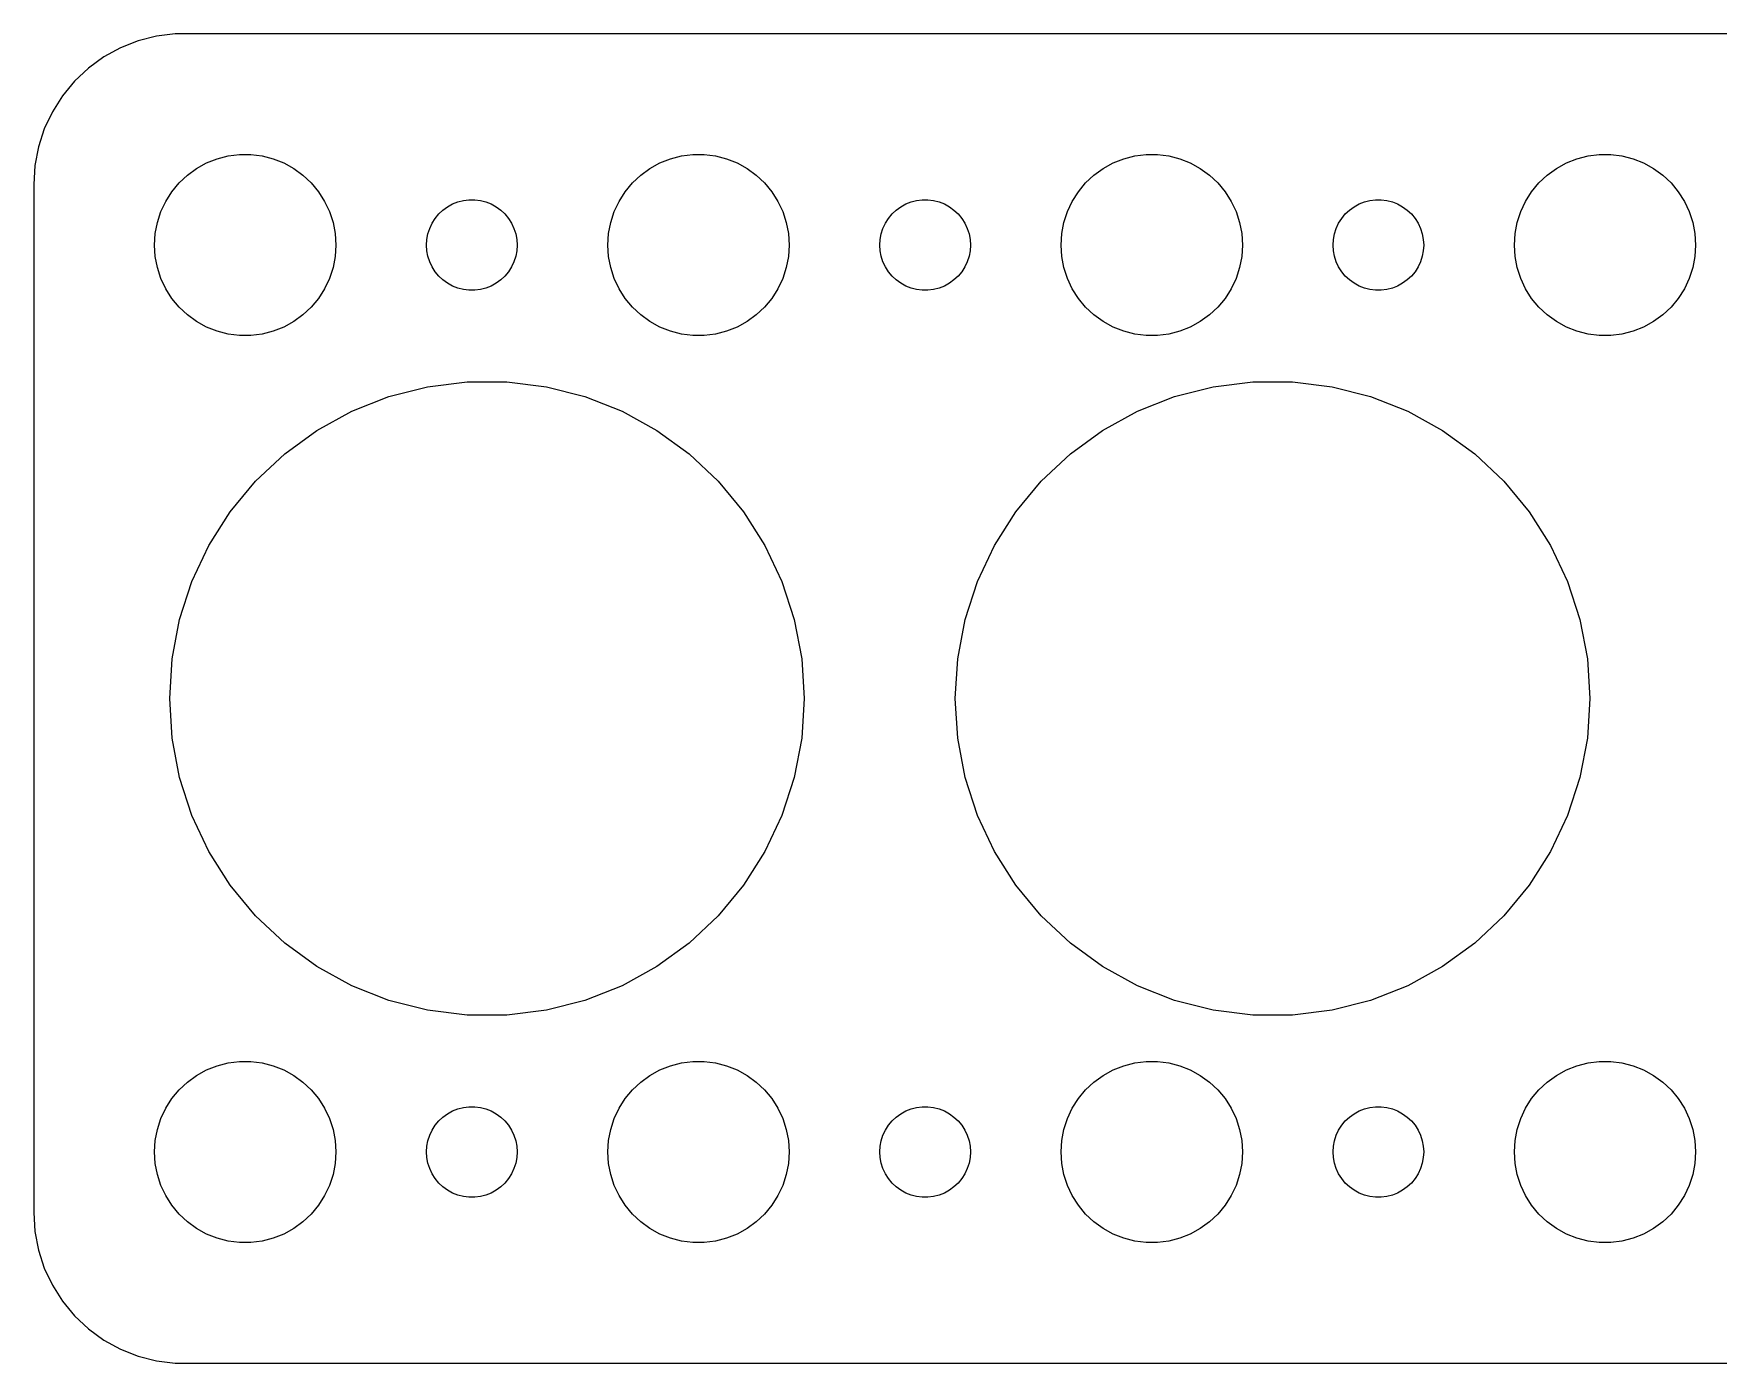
# Model space of a CAD drawing. Header units: metres. Extents: x -67 to 67, y 32 to 76.
# Drawn here: x -67 to -11.2, y 32 to 76 of the extents above; entities that cross this region are included whole.
import ezdxf

# ---------------------------------------------------------------- set-up
doc = ezdxf.new("R2010")
doc.units = ezdxf.units.M

msp = doc.modelspace()

# ---------------------------------------------------------------- linework, layer by layer
for p, q in [((-62.9369, 75.9114), (-63.5451, 75.7553)), ((-62.3139, 75.9901), (-62.9369, 75.9114)), ((62.3139, 75.9901), (-62.3139, 75.9901)), ((-64.1289, 75.5241), (-64.6791, 75.2216)), ((-63.5451, 75.7553), (-64.1289, 75.5241)), ((-65.1871, 74.8526), (-65.6448, 74.4227)), ((-64.6791, 75.2216), (-65.1871, 74.8526)), ((-65.6448, 74.4227), (-66.0451, 73.9389)), ((-66.0451, 73.9389), (-66.3815, 73.4088)), ((-66.3815, 73.4088), (-66.6489, 72.8406)), ((-66.6489, 72.8406), (-66.8429, 72.2434)), ((-66.8429, 72.2434), (-66.9606, 71.6267)), ((-60.927, 71.8532), (-60.5621, 71.9469)), ((-60.5621, 71.9469), (-60.1884, 71.9941)), ((-60.1884, 71.9941), (-59.8116, 71.9941)), ((-59.8116, 71.9941), (-59.4379, 71.9469)), ((-59.4379, 71.9469), (-59.0729, 71.8532)), ((-45.927, 71.8532), (-45.5621, 71.9469)), ((-45.5621, 71.9469), (-45.1884, 71.9941)), ((-45.1884, 71.9941), (-44.8116, 71.9941)), ((-44.8116, 71.9941), (-44.4379, 71.9469)), ((-44.4379, 71.9469), (-44.0729, 71.8532)), ((-30.927, 71.8532), (-30.5621, 71.9469)), ((-30.5621, 71.9469), (-30.1884, 71.9941)), ((-30.1884, 71.9941), (-29.8116, 71.9941)), ((-29.8116, 71.9941), (-29.4379, 71.9469)), ((-29.4379, 71.9469), (-29.0729, 71.8532)), ((-15.927, 71.8532), (-15.5621, 71.9469)), ((-15.5621, 71.9469), (-15.1884, 71.9941)), ((-15.1884, 71.9941), (-14.8116, 71.9941)), ((-14.8116, 71.9941), (-14.4379, 71.9469)), ((-14.4379, 71.9469), (-14.0729, 71.8532)), ((-66.9606, 71.6267), (-67, 71)), ((-61.9123, 71.3115), (-61.6075, 71.533)), ((-61.6075, 71.533), (-61.2773, 71.7145)), ((-61.2773, 71.7145), (-60.927, 71.8532)), ((-59.0729, 71.8532), (-58.7227, 71.7145)), ((-58.7227, 71.7145), (-58.3925, 71.533)), ((-58.3925, 71.533), (-58.0877, 71.3115)), ((-46.9123, 71.3115), (-46.6075, 71.533)), ((-46.6075, 71.533), (-46.2773, 71.7145)), ((-46.2773, 71.7145), (-45.927, 71.8532)), ((-44.0729, 71.8532), (-43.7227, 71.7145)), ((-43.7227, 71.7145), (-43.3925, 71.533)), ((-43.3925, 71.533), (-43.0877, 71.3115)), ((-31.9123, 71.3115), (-31.6075, 71.533)), ((-31.6075, 71.533), (-31.2773, 71.7145)), ((-31.2773, 71.7145), (-30.927, 71.8532)), ((-29.0729, 71.8532), (-28.7227, 71.7145)), ((-28.7227, 71.7145), (-28.3925, 71.533)), ((-28.3925, 71.533), (-28.0877, 71.3115)), ((-16.9123, 71.3115), (-16.6075, 71.533)), ((-16.6075, 71.533), (-16.2773, 71.7145)), ((-16.2773, 71.7145), (-15.927, 71.8532)), ((-14.0729, 71.8532), (-13.7227, 71.7145)), ((-13.7227, 71.7145), (-13.3925, 71.533)), ((-13.3925, 71.533), (-13.0877, 71.3115)), ((-67, 71), (-67, 37)), ((-62.427, 70.7634), (-62.1869, 71.0536)), ((-62.1869, 71.0536), (-61.9123, 71.3115)), ((-58.0877, 71.3115), (-57.8131, 71.0536)), ((-57.8131, 71.0536), (-57.5729, 70.7634)), ((-47.427, 70.7634), (-47.1869, 71.0536)), ((-47.1869, 71.0536), (-46.9123, 71.3115)), ((-43.0877, 71.3115), (-42.8131, 71.0536)), ((-42.8131, 71.0536), (-42.5729, 70.7634)), ((-32.427, 70.7634), (-32.1869, 71.0536)), ((-32.1869, 71.0536), (-31.9123, 71.3115)), ((-28.0877, 71.3115), (-27.8131, 71.0536)), ((-27.8131, 71.0536), (-27.5729, 70.7634)), ((-17.427, 70.7634), (-17.1869, 71.0536)), ((-17.1869, 71.0536), (-16.9123, 71.3115)), ((-13.0877, 71.3115), (-12.8131, 71.0536)), ((-12.8131, 71.0536), (-12.5729, 70.7634)), ((-62.7893, 70.1044), (-62.6289, 70.4453)), ((-62.6289, 70.4453), (-62.427, 70.7634)), ((-57.5729, 70.7634), (-57.3711, 70.4453)), ((-57.3711, 70.4453), (-57.2107, 70.1044)), ((-53.4561, 70.1558), (-53.3037, 70.2665)), ((-53.3037, 70.2665), (-53.1387, 70.3572)), ((-53.1387, 70.3572), (-52.9635, 70.4266)), ((-52.9635, 70.4266), (-52.7811, 70.4734)), ((-52.7811, 70.4734), (-52.5942, 70.497)), ((-52.5942, 70.497), (-52.4058, 70.497)), ((-52.4058, 70.497), (-52.2189, 70.4734)), ((-52.2189, 70.4734), (-52.0365, 70.4266)), ((-52.0365, 70.4266), (-51.8613, 70.3572)), ((-51.8613, 70.3572), (-51.6963, 70.2665)), ((-51.6963, 70.2665), (-51.5439, 70.1558)), ((-47.7893, 70.1044), (-47.6289, 70.4453)), ((-47.6289, 70.4453), (-47.427, 70.7634)), ((-42.5729, 70.7634), (-42.3711, 70.4453)), ((-42.3711, 70.4453), (-42.2107, 70.1044)), ((-38.4561, 70.1558), (-38.3037, 70.2665)), ((-38.3037, 70.2665), (-38.1387, 70.3572)), ((-38.1387, 70.3572), (-37.9635, 70.4266)), ((-37.9635, 70.4266), (-37.7811, 70.4734)), ((-37.7811, 70.4734), (-37.5942, 70.497)), ((-37.5942, 70.497), (-37.4058, 70.497)), ((-37.4058, 70.497), (-37.2189, 70.4734)), ((-37.2189, 70.4734), (-37.0365, 70.4266)), ((-37.0365, 70.4266), (-36.8613, 70.3572)), ((-36.8613, 70.3572), (-36.6963, 70.2665)), ((-36.6963, 70.2665), (-36.5439, 70.1558)), ((-32.7893, 70.1044), (-32.6289, 70.4453)), ((-32.6289, 70.4453), (-32.427, 70.7634)), ((-27.5729, 70.7634), (-27.3711, 70.4453)), ((-27.3711, 70.4453), (-27.2107, 70.1044)), ((-23.4561, 70.1558), (-23.3037, 70.2665)), ((-23.3037, 70.2665), (-23.1387, 70.3572)), ((-23.1387, 70.3572), (-22.9635, 70.4266)), ((-22.9635, 70.4266), (-22.7811, 70.4734)), ((-22.7811, 70.4734), (-22.5942, 70.497)), ((-22.5942, 70.497), (-22.4058, 70.497)), ((-22.4058, 70.497), (-22.2189, 70.4734)), ((-22.2189, 70.4734), (-22.0365, 70.4266)), ((-22.0365, 70.4266), (-21.8613, 70.3572)), ((-21.8613, 70.3572), (-21.6963, 70.2665)), ((-21.6963, 70.2665), (-21.5439, 70.1558)), ((-17.7893, 70.1044), (-17.6289, 70.4453)), ((-17.6289, 70.4453), (-17.427, 70.7634)), ((-12.5729, 70.7634), (-12.3711, 70.4453)), ((-12.3711, 70.4453), (-12.2107, 70.1044)), ((-62.9763, 69.376), (-62.9057, 69.7461)), ((-62.9057, 69.7461), (-62.7893, 70.1044)), ((-57.2107, 70.1044), (-57.0942, 69.7461)), ((-57.0942, 69.7461), (-57.0237, 69.376)), ((-53.8947, 69.5522), (-53.8145, 69.7226)), ((-53.8145, 69.7226), (-53.7135, 69.8817)), ((-53.7135, 69.8817), (-53.5934, 70.0268)), ((-53.5934, 70.0268), (-53.4561, 70.1558)), ((-51.5439, 70.1558), (-51.4065, 70.0268)), ((-51.4065, 70.0268), (-51.2865, 69.8817)), ((-51.2865, 69.8817), (-51.1855, 69.7226)), ((-51.1855, 69.7226), (-51.1053, 69.5522)), ((-47.9763, 69.376), (-47.9057, 69.7461)), ((-47.9057, 69.7461), (-47.7893, 70.1044)), ((-42.2107, 70.1044), (-42.0942, 69.7461)), ((-42.0942, 69.7461), (-42.0237, 69.376)), ((-38.8947, 69.5522), (-38.8145, 69.7226)), ((-38.8145, 69.7226), (-38.7135, 69.8817)), ((-38.7135, 69.8817), (-38.5934, 70.0268)), ((-38.5934, 70.0268), (-38.4561, 70.1558)), ((-36.5439, 70.1558), (-36.4065, 70.0268)), ((-36.4065, 70.0268), (-36.2865, 69.8817)), ((-36.2865, 69.8817), (-36.1855, 69.7226)), ((-36.1855, 69.7226), (-36.1053, 69.5522)), ((-32.9763, 69.376), (-32.9057, 69.7461)), ((-32.9057, 69.7461), (-32.7893, 70.1044)), ((-27.2107, 70.1044), (-27.0942, 69.7461)), ((-27.0942, 69.7461), (-27.0237, 69.376)), ((-23.8947, 69.5522), (-23.8145, 69.7226)), ((-23.8145, 69.7226), (-23.7135, 69.8817)), ((-23.7135, 69.8817), (-23.5934, 70.0268)), ((-23.5934, 70.0268), (-23.4561, 70.1558)), ((-21.5439, 70.1558), (-21.4065, 70.0268)), ((-21.4065, 70.0268), (-21.2865, 69.8817)), ((-21.2865, 69.8817), (-21.1855, 69.7226)), ((-21.1855, 69.7226), (-21.1053, 69.5522)), ((-17.9763, 69.376), (-17.9057, 69.7461)), ((-17.9057, 69.7461), (-17.7893, 70.1044)), ((-12.2107, 70.1044), (-12.0942, 69.7461)), ((-12.0942, 69.7461), (-12.0237, 69.376)), ((-63, 69), (-62.9763, 69.376)), ((-57.0237, 69.376), (-57, 69)), ((-54, 69), (-53.9882, 69.188)), ((-53.9882, 69.188), (-53.9529, 69.373)), ((-53.9529, 69.373), (-53.8947, 69.5522)), ((-51.1053, 69.5522), (-51.0471, 69.373)), ((-51.0471, 69.373), (-51.0118, 69.188)), ((-51.0118, 69.188), (-51, 69)), ((-48, 69), (-47.9763, 69.376)), ((-42.0237, 69.376), (-42, 69)), ((-39, 69), (-38.9882, 69.188)), ((-38.9882, 69.188), (-38.9529, 69.373)), ((-38.9529, 69.373), (-38.8947, 69.5522)), ((-36.1053, 69.5522), (-36.0471, 69.373)), ((-36.0471, 69.373), (-36.0118, 69.188)), ((-36.0118, 69.188), (-36, 69)), ((-33, 69), (-32.9763, 69.376)), ((-27.0237, 69.376), (-27, 69)), ((-24, 69), (-23.9882, 69.188)), ((-23.9882, 69.188), (-23.9529, 69.373)), ((-23.9529, 69.373), (-23.8947, 69.5522)), ((-21.1053, 69.5522), (-21.0471, 69.373)), ((-21.0471, 69.373), (-21.0118, 69.188)), ((-21.0118, 69.188), (-21, 69)), ((-18, 69), (-17.9763, 69.376)), ((-12.0237, 69.376), (-12, 69)), ((-62.9763, 68.624), (-63, 69)), ((-62.9057, 68.2539), (-62.9763, 68.624)), ((-57.0237, 68.624), (-57.0942, 68.2539)), ((-57, 69), (-57.0237, 68.624)), ((-53.9882, 68.812), (-54, 69)), ((-53.9529, 68.627), (-53.9882, 68.812)), ((-53.8947, 68.4478), (-53.9529, 68.627)), ((-51.0471, 68.627), (-51.1053, 68.4478)), ((-51.0118, 68.812), (-51.0471, 68.627)), ((-51, 69), (-51.0118, 68.812)), ((-47.9763, 68.624), (-48, 69)), ((-47.9057, 68.2539), (-47.9763, 68.624)), ((-42.0237, 68.624), (-42.0942, 68.2539)), ((-42, 69), (-42.0237, 68.624)), ((-38.9882, 68.812), (-39, 69)), ((-38.9529, 68.627), (-38.9882, 68.812)), ((-38.8947, 68.4478), (-38.9529, 68.627)), ((-36.0471, 68.627), (-36.1053, 68.4478)), ((-36.0118, 68.812), (-36.0471, 68.627)), ((-36, 69), (-36.0118, 68.812)), ((-32.9763, 68.624), (-33, 69)), ((-32.9057, 68.2539), (-32.9763, 68.624)), ((-27.0237, 68.624), (-27.0942, 68.2539)), ((-27, 69), (-27.0237, 68.624)), ((-23.9882, 68.812), (-24, 69)), ((-23.9529, 68.627), (-23.9882, 68.812)), ((-23.8947, 68.4478), (-23.9529, 68.627)), ((-21.0471, 68.627), (-21.1053, 68.4478)), ((-21.0118, 68.812), (-21.0471, 68.627)), ((-21, 69), (-21.0118, 68.812)), ((-17.9763, 68.624), (-18, 69)), ((-17.9057, 68.2539), (-17.9763, 68.624)), ((-12.0237, 68.624), (-12.0942, 68.2539)), ((-12, 69), (-12.0237, 68.624)), ((-62.7893, 67.8956), (-62.9057, 68.2539)), ((-57.0942, 68.2539), (-57.2107, 67.8956)), ((-53.8145, 68.2774), (-53.8947, 68.4478)), ((-53.7135, 68.1183), (-53.8145, 68.2774)), ((-53.5934, 67.9732), (-53.7135, 68.1183)), ((-51.2865, 68.1183), (-51.4065, 67.9732)), ((-51.1855, 68.2774), (-51.2865, 68.1183)), ((-51.1053, 68.4478), (-51.1855, 68.2774)), ((-47.7893, 67.8956), (-47.9057, 68.2539)), ((-42.0942, 68.2539), (-42.2107, 67.8956)), ((-38.8145, 68.2774), (-38.8947, 68.4478)), ((-38.7135, 68.1183), (-38.8145, 68.2774)), ((-38.5934, 67.9732), (-38.7135, 68.1183)), ((-36.2865, 68.1183), (-36.4065, 67.9732)), ((-36.1855, 68.2774), (-36.2865, 68.1183)), ((-36.1053, 68.4478), (-36.1855, 68.2774)), ((-32.7893, 67.8956), (-32.9057, 68.2539)), ((-27.0942, 68.2539), (-27.2107, 67.8956)), ((-23.8145, 68.2774), (-23.8947, 68.4478)), ((-23.7135, 68.1183), (-23.8145, 68.2774)), ((-23.5934, 67.9732), (-23.7135, 68.1183)), ((-21.2865, 68.1183), (-21.4065, 67.9732)), ((-21.1855, 68.2774), (-21.2865, 68.1183)), ((-21.1053, 68.4478), (-21.1855, 68.2774)), ((-17.7893, 67.8956), (-17.9057, 68.2539)), ((-12.0942, 68.2539), (-12.2107, 67.8956)), ((-62.6289, 67.5547), (-62.7893, 67.8956)), ((-62.427, 67.2366), (-62.6289, 67.5547)), ((-57.3711, 67.5547), (-57.5729, 67.2366)), ((-57.2107, 67.8956), (-57.3711, 67.5547)), ((-53.4561, 67.8442), (-53.5934, 67.9732)), ((-53.3037, 67.7335), (-53.4561, 67.8442)), ((-53.1387, 67.6427), (-53.3037, 67.7335)), ((-52.9635, 67.5734), (-53.1387, 67.6427)), ((-52.7811, 67.5266), (-52.9635, 67.5734)), ((-52.5942, 67.5029), (-52.7811, 67.5266)), ((-52.4058, 67.5029), (-52.5942, 67.5029)), ((-52.2189, 67.5266), (-52.4058, 67.5029)), ((-52.0365, 67.5734), (-52.2189, 67.5266)), ((-51.8613, 67.6427), (-52.0365, 67.5734)), ((-51.6963, 67.7335), (-51.8613, 67.6427)), ((-51.5439, 67.8442), (-51.6963, 67.7335)), ((-51.4065, 67.9732), (-51.5439, 67.8442)), ((-47.6289, 67.5547), (-47.7893, 67.8956)), ((-47.427, 67.2366), (-47.6289, 67.5547)), ((-42.3711, 67.5547), (-42.5729, 67.2366)), ((-42.2107, 67.8956), (-42.3711, 67.5547)), ((-38.4561, 67.8442), (-38.5934, 67.9732)), ((-38.3037, 67.7335), (-38.4561, 67.8442)), ((-38.1387, 67.6427), (-38.3037, 67.7335)), ((-37.9635, 67.5734), (-38.1387, 67.6427)), ((-37.7811, 67.5266), (-37.9635, 67.5734)), ((-37.5942, 67.5029), (-37.7811, 67.5266)), ((-37.4058, 67.5029), (-37.5942, 67.5029)), ((-37.2189, 67.5266), (-37.4058, 67.5029)), ((-37.0365, 67.5734), (-37.2189, 67.5266)), ((-36.8613, 67.6427), (-37.0365, 67.5734)), ((-36.6963, 67.7335), (-36.8613, 67.6427)), ((-36.5439, 67.8442), (-36.6963, 67.7335)), ((-36.4065, 67.9732), (-36.5439, 67.8442)), ((-32.6289, 67.5547), (-32.7893, 67.8956)), ((-32.427, 67.2366), (-32.6289, 67.5547)), ((-27.3711, 67.5547), (-27.5729, 67.2366)), ((-27.2107, 67.8956), (-27.3711, 67.5547)), ((-23.4561, 67.8442), (-23.5934, 67.9732)), ((-23.3037, 67.7335), (-23.4561, 67.8442)), ((-23.1387, 67.6427), (-23.3037, 67.7335)), ((-22.9635, 67.5734), (-23.1387, 67.6427)), ((-22.7811, 67.5266), (-22.9635, 67.5734)), ((-22.5942, 67.5029), (-22.7811, 67.5266)), ((-22.4058, 67.5029), (-22.5942, 67.5029)), ((-22.2189, 67.5266), (-22.4058, 67.5029)), ((-22.0365, 67.5734), (-22.2189, 67.5266)), ((-21.8613, 67.6427), (-22.0365, 67.5734)), ((-21.6963, 67.7335), (-21.8613, 67.6427)), ((-21.5439, 67.8442), (-21.6963, 67.7335)), ((-21.4065, 67.9732), (-21.5439, 67.8442)), ((-17.6289, 67.5547), (-17.7893, 67.8956)), ((-17.427, 67.2366), (-17.6289, 67.5547)), ((-12.3711, 67.5547), (-12.5729, 67.2366)), ((-12.2107, 67.8956), (-12.3711, 67.5547)), ((-62.1869, 66.9464), (-62.427, 67.2366)), ((-61.9123, 66.6884), (-62.1869, 66.9464)), ((-57.8131, 66.9464), (-58.0877, 66.6884)), ((-57.5729, 67.2366), (-57.8131, 66.9464)), ((-47.1869, 66.9464), (-47.427, 67.2366)), ((-46.9123, 66.6884), (-47.1869, 66.9464)), ((-42.8131, 66.9464), (-43.0877, 66.6884)), ((-42.5729, 67.2366), (-42.8131, 66.9464)), ((-32.1869, 66.9464), (-32.427, 67.2366)), ((-31.9123, 66.6884), (-32.1869, 66.9464)), ((-27.8131, 66.9464), (-28.0877, 66.6884)), ((-27.5729, 67.2366), (-27.8131, 66.9464)), ((-17.1869, 66.9464), (-17.427, 67.2366)), ((-16.9123, 66.6884), (-17.1869, 66.9464)), ((-12.8131, 66.9464), (-13.0877, 66.6884)), ((-12.5729, 67.2366), (-12.8131, 66.9464)), ((-61.6075, 66.467), (-61.9123, 66.6884)), ((-61.2773, 66.2855), (-61.6075, 66.467)), ((-58.3925, 66.467), (-58.7227, 66.2855)), ((-58.0877, 66.6884), (-58.3925, 66.467)), ((-46.6075, 66.467), (-46.9123, 66.6884)), ((-46.2773, 66.2855), (-46.6075, 66.467)), ((-43.3925, 66.467), (-43.7227, 66.2855)), ((-43.0877, 66.6884), (-43.3925, 66.467)), ((-31.6075, 66.467), (-31.9123, 66.6884)), ((-31.2773, 66.2855), (-31.6075, 66.467)), ((-28.3925, 66.467), (-28.7227, 66.2855)), ((-28.0877, 66.6884), (-28.3925, 66.467)), ((-16.6075, 66.467), (-16.9123, 66.6884)), ((-16.2773, 66.2855), (-16.6075, 66.467)), ((-13.3925, 66.467), (-13.7227, 66.2855)), ((-13.0877, 66.6884), (-13.3925, 66.467)), ((-60.927, 66.1468), (-61.2773, 66.2855)), ((-60.5621, 66.0531), (-60.927, 66.1468)), ((-60.1884, 66.0059), (-60.5621, 66.0531)), ((-59.8116, 66.0059), (-60.1884, 66.0059)), ((-59.4379, 66.0531), (-59.8116, 66.0059)), ((-59.0729, 66.1468), (-59.4379, 66.0531)), ((-58.7227, 66.2855), (-59.0729, 66.1468)), ((-45.927, 66.1468), (-46.2773, 66.2855)), ((-45.5621, 66.0531), (-45.927, 66.1468)), ((-45.1884, 66.0059), (-45.5621, 66.0531)), ((-44.8116, 66.0059), (-45.1884, 66.0059)), ((-44.4379, 66.0531), (-44.8116, 66.0059)), ((-44.0729, 66.1468), (-44.4379, 66.0531)), ((-43.7227, 66.2855), (-44.0729, 66.1468)), ((-30.927, 66.1468), (-31.2773, 66.2855)), ((-30.5621, 66.0531), (-30.927, 66.1468)), ((-30.1884, 66.0059), (-30.5621, 66.0531)), ((-29.8116, 66.0059), (-30.1884, 66.0059)), ((-29.4379, 66.0531), (-29.8116, 66.0059)), ((-29.0729, 66.1468), (-29.4379, 66.0531)), ((-28.7227, 66.2855), (-29.0729, 66.1468)), ((-15.927, 66.1468), (-16.2773, 66.2855)), ((-15.5621, 66.0531), (-15.927, 66.1468)), ((-15.1884, 66.0059), (-15.5621, 66.0531)), ((-14.8116, 66.0059), (-15.1884, 66.0059)), ((-14.4379, 66.0531), (-14.8116, 66.0059)), ((-14.0729, 66.1468), (-14.4379, 66.0531)), ((-13.7227, 66.2855), (-14.0729, 66.1468)), ((-55.2447, 63.9861), (-53.9675, 64.314)), ((-53.9675, 64.314), (-52.6593, 64.4793)), ((-52.6593, 64.4793), (-51.3407, 64.4793)), ((-51.3407, 64.4793), (-50.0325, 64.314)), ((-50.0325, 64.314), (-48.7553, 63.9861)), ((-29.2447, 63.9861), (-27.9675, 64.314)), ((-27.9675, 64.314), (-26.6593, 64.4793)), ((-26.6593, 64.4793), (-25.3407, 64.4793)), ((-25.3407, 64.4793), (-24.0325, 64.314)), ((-24.0325, 64.314), (-22.7553, 63.9861)), ((-56.4707, 63.5007), (-55.2447, 63.9861)), ((-48.7553, 63.9861), (-47.5293, 63.5007)), ((-30.4707, 63.5007), (-29.2447, 63.9861)), ((-22.7553, 63.9861), (-21.5293, 63.5007)), ((-57.6262, 62.8654), (-56.4707, 63.5007)), ((-47.5293, 63.5007), (-46.3738, 62.8654)), ((-31.6262, 62.8654), (-30.4707, 63.5007)), ((-21.5293, 63.5007), (-20.3738, 62.8654)), ((-58.6929, 62.0904), (-57.6262, 62.8654)), ((-46.3738, 62.8654), (-45.307, 62.0904)), ((-32.6929, 62.0904), (-31.6262, 62.8654)), ((-20.3738, 62.8654), (-19.307, 62.0904)), ((-59.6542, 61.1877), (-58.6929, 62.0904)), ((-45.307, 62.0904), (-44.3458, 61.1877)), ((-33.6542, 61.1877), (-32.6929, 62.0904)), ((-19.307, 62.0904), (-18.3458, 61.1877)), ((-60.4947, 60.1717), (-59.6542, 61.1877)), ((-44.3458, 61.1877), (-43.5053, 60.1717)), ((-34.4947, 60.1717), (-33.6542, 61.1877)), ((-18.3458, 61.1877), (-17.5053, 60.1717)), ((-61.2012, 59.0584), (-60.4947, 60.1717)), ((-43.5053, 60.1717), (-42.7988, 59.0584)), ((-35.2012, 59.0584), (-34.4947, 60.1717)), ((-17.5053, 60.1717), (-16.7988, 59.0584)), ((-61.7626, 57.8653), (-61.2012, 59.0584)), ((-42.7988, 59.0584), (-42.2373, 57.8653)), ((-35.7626, 57.8653), (-35.2012, 59.0584)), ((-16.7988, 59.0584), (-16.2373, 57.8653)), ((-62.1701, 56.6112), (-61.7626, 57.8653)), ((-42.2373, 57.8653), (-41.8299, 56.6112)), ((-36.1701, 56.6112), (-35.7626, 57.8653)), ((-16.2373, 57.8653), (-15.8299, 56.6112)), ((-62.4172, 55.316), (-62.1701, 56.6112)), ((-41.8299, 56.6112), (-41.5828, 55.316)), ((-36.4172, 55.316), (-36.1701, 56.6112)), ((-15.8299, 56.6112), (-15.5828, 55.316)), ((-62.5, 54), (-62.4172, 55.316)), ((-41.5828, 55.316), (-41.5, 54)), ((-36.5, 54), (-36.4172, 55.316)), ((-15.5828, 55.316), (-15.5, 54)), ((-62.4172, 52.684), (-62.5, 54)), ((-41.5, 54), (-41.5828, 52.684)), ((-36.4172, 52.684), (-36.5, 54)), ((-15.5, 54), (-15.5828, 52.684)), ((-62.1701, 51.3888), (-62.4172, 52.684)), ((-41.5828, 52.684), (-41.8299, 51.3888)), ((-36.1701, 51.3888), (-36.4172, 52.684)), ((-15.5828, 52.684), (-15.8299, 51.3888)), ((-61.7626, 50.1347), (-62.1701, 51.3888)), ((-41.8299, 51.3888), (-42.2373, 50.1347)), ((-35.7626, 50.1347), (-36.1701, 51.3888)), ((-15.8299, 51.3888), (-16.2373, 50.1347)), ((-61.2012, 48.9416), (-61.7626, 50.1347)), ((-42.2373, 50.1347), (-42.7988, 48.9416)), ((-35.2012, 48.9416), (-35.7626, 50.1347)), ((-16.2373, 50.1347), (-16.7988, 48.9416)), ((-60.4947, 47.8283), (-61.2012, 48.9416)), ((-42.7988, 48.9416), (-43.5053, 47.8283)), ((-34.4947, 47.8283), (-35.2012, 48.9416)), ((-16.7988, 48.9416), (-17.5053, 47.8283)), ((-59.6542, 46.8123), (-60.4947, 47.8283)), ((-43.5053, 47.8283), (-44.3458, 46.8123)), ((-33.6542, 46.8123), (-34.4947, 47.8283)), ((-17.5053, 47.8283), (-18.3458, 46.8123)), ((-58.6929, 45.9096), (-59.6542, 46.8123)), ((-44.3458, 46.8123), (-45.307, 45.9096)), ((-32.6929, 45.9096), (-33.6542, 46.8123)), ((-18.3458, 46.8123), (-19.307, 45.9096)), ((-57.6262, 45.1346), (-58.6929, 45.9096)), ((-45.307, 45.9096), (-46.3738, 45.1346)), ((-31.6262, 45.1346), (-32.6929, 45.9096)), ((-19.307, 45.9096), (-20.3738, 45.1346)), ((-56.4707, 44.4993), (-57.6262, 45.1346)), ((-46.3738, 45.1346), (-47.5293, 44.4993)), ((-30.4707, 44.4993), (-31.6262, 45.1346)), ((-20.3738, 45.1346), (-21.5293, 44.4993)), ((-55.2447, 44.0139), (-56.4707, 44.4993)), ((-47.5293, 44.4993), (-48.7553, 44.0139)), ((-29.2447, 44.0139), (-30.4707, 44.4993)), ((-21.5293, 44.4993), (-22.7553, 44.0139)), ((-53.9675, 43.686), (-55.2447, 44.0139)), ((-52.6593, 43.5207), (-53.9675, 43.686)), ((-51.3407, 43.5207), (-52.6593, 43.5207)), ((-50.0325, 43.686), (-51.3407, 43.5207)), ((-48.7553, 44.0139), (-50.0325, 43.686)), ((-27.9675, 43.686), (-29.2447, 44.0139)), ((-26.6593, 43.5207), (-27.9675, 43.686)), ((-25.3407, 43.5207), (-26.6593, 43.5207)), ((-24.0325, 43.686), (-25.3407, 43.5207)), ((-22.7553, 44.0139), (-24.0325, 43.686)), ((-61.2773, 41.7145), (-60.927, 41.8532)), ((-60.927, 41.8532), (-60.5621, 41.9469)), ((-60.5621, 41.9469), (-60.1884, 41.9941)), ((-60.1884, 41.9941), (-59.8116, 41.9941)), ((-59.8116, 41.9941), (-59.4379, 41.9469)), ((-59.4379, 41.9469), (-59.0729, 41.8532)), ((-59.0729, 41.8532), (-58.7227, 41.7145)), ((-46.2773, 41.7145), (-45.927, 41.8532)), ((-45.927, 41.8532), (-45.5621, 41.9469)), ((-45.5621, 41.9469), (-45.1884, 41.9941)), ((-45.1884, 41.9941), (-44.8116, 41.9941)), ((-44.8116, 41.9941), (-44.4379, 41.9469)), ((-44.4379, 41.9469), (-44.0729, 41.8532)), ((-44.0729, 41.8532), (-43.7227, 41.7145)), ((-31.2773, 41.7145), (-30.927, 41.8532)), ((-30.927, 41.8532), (-30.5621, 41.9469)), ((-30.5621, 41.9469), (-30.1884, 41.9941)), ((-30.1884, 41.9941), (-29.8116, 41.9941)), ((-29.8116, 41.9941), (-29.4379, 41.9469)), ((-29.4379, 41.9469), (-29.0729, 41.8532)), ((-29.0729, 41.8532), (-28.7227, 41.7145)), ((-16.2773, 41.7145), (-15.927, 41.8532)), ((-15.927, 41.8532), (-15.5621, 41.9469)), ((-15.5621, 41.9469), (-15.1884, 41.9941)), ((-15.1884, 41.9941), (-14.8116, 41.9941)), ((-14.8116, 41.9941), (-14.4379, 41.9469)), ((-14.4379, 41.9469), (-14.0729, 41.8532)), ((-14.0729, 41.8532), (-13.7227, 41.7145)), ((-62.1869, 41.0536), (-61.9123, 41.3116)), ((-61.9123, 41.3116), (-61.6075, 41.533)), ((-61.6075, 41.533), (-61.2773, 41.7145)), ((-58.7227, 41.7145), (-58.3925, 41.533)), ((-58.3925, 41.533), (-58.0877, 41.3116)), ((-58.0877, 41.3116), (-57.8131, 41.0536)), ((-47.1869, 41.0536), (-46.9123, 41.3116)), ((-46.9123, 41.3116), (-46.6075, 41.533)), ((-46.6075, 41.533), (-46.2773, 41.7145)), ((-43.7227, 41.7145), (-43.3925, 41.533)), ((-43.3925, 41.533), (-43.0877, 41.3116)), ((-43.0877, 41.3116), (-42.8131, 41.0536)), ((-32.1869, 41.0536), (-31.9123, 41.3116)), ((-31.9123, 41.3116), (-31.6075, 41.533)), ((-31.6075, 41.533), (-31.2773, 41.7145)), ((-28.7227, 41.7145), (-28.3925, 41.533)), ((-28.3925, 41.533), (-28.0877, 41.3116)), ((-28.0877, 41.3116), (-27.8131, 41.0536)), ((-17.1869, 41.0536), (-16.9123, 41.3116)), ((-16.9123, 41.3116), (-16.6075, 41.533)), ((-16.6075, 41.533), (-16.2773, 41.7145)), ((-13.7227, 41.7145), (-13.3925, 41.533)), ((-13.3925, 41.533), (-13.0877, 41.3116)), ((-13.0877, 41.3116), (-12.8131, 41.0536)), ((-62.6289, 40.4453), (-62.427, 40.7634)), ((-62.427, 40.7634), (-62.1869, 41.0536)), ((-57.8131, 41.0536), (-57.5729, 40.7634)), ((-57.5729, 40.7634), (-57.3711, 40.4453)), ((-47.6289, 40.4453), (-47.427, 40.7634)), ((-47.427, 40.7634), (-47.1869, 41.0536)), ((-42.8131, 41.0536), (-42.5729, 40.7634)), ((-42.5729, 40.7634), (-42.3711, 40.4453)), ((-32.6289, 40.4453), (-32.427, 40.7634)), ((-32.427, 40.7634), (-32.1869, 41.0536)), ((-27.8131, 41.0536), (-27.5729, 40.7634)), ((-27.5729, 40.7634), (-27.3711, 40.4453)), ((-17.6289, 40.4453), (-17.427, 40.7634)), ((-17.427, 40.7634), (-17.1869, 41.0536)), ((-12.8131, 41.0536), (-12.5729, 40.7634)), ((-12.5729, 40.7634), (-12.3711, 40.4453)), ((-62.7893, 40.1044), (-62.6289, 40.4453)), ((-57.3711, 40.4453), (-57.2107, 40.1044)), ((-53.5934, 40.0268), (-53.4561, 40.1558)), ((-53.4561, 40.1558), (-53.3037, 40.2665)), ((-53.3037, 40.2665), (-53.1387, 40.3573)), ((-53.1387, 40.3573), (-52.9635, 40.4266)), ((-52.9635, 40.4266), (-52.7811, 40.4734)), ((-52.7811, 40.4734), (-52.5942, 40.4971)), ((-52.5942, 40.4971), (-52.4058, 40.4971)), ((-52.4058, 40.4971), (-52.2189, 40.4734)), ((-52.2189, 40.4734), (-52.0365, 40.4266)), ((-52.0365, 40.4266), (-51.8613, 40.3573)), ((-51.8613, 40.3573), (-51.6963, 40.2665)), ((-51.6963, 40.2665), (-51.5439, 40.1558)), ((-51.5439, 40.1558), (-51.4065, 40.0268)), ((-47.7893, 40.1044), (-47.6289, 40.4453)), ((-42.3711, 40.4453), (-42.2107, 40.1044)), ((-38.5934, 40.0268), (-38.4561, 40.1558)), ((-38.4561, 40.1558), (-38.3037, 40.2665)), ((-38.3037, 40.2665), (-38.1387, 40.3573)), ((-38.1387, 40.3573), (-37.9635, 40.4266)), ((-37.9635, 40.4266), (-37.7811, 40.4734)), ((-37.7811, 40.4734), (-37.5942, 40.4971)), ((-37.5942, 40.4971), (-37.4058, 40.4971)), ((-37.4058, 40.4971), (-37.2189, 40.4734)), ((-37.2189, 40.4734), (-37.0365, 40.4266)), ((-37.0365, 40.4266), (-36.8613, 40.3573)), ((-36.8613, 40.3573), (-36.6963, 40.2665)), ((-36.6963, 40.2665), (-36.5439, 40.1558)), ((-36.5439, 40.1558), (-36.4065, 40.0268)), ((-32.7893, 40.1044), (-32.6289, 40.4453)), ((-27.3711, 40.4453), (-27.2107, 40.1044)), ((-23.5934, 40.0268), (-23.4561, 40.1558)), ((-23.4561, 40.1558), (-23.3037, 40.2665)), ((-23.3037, 40.2665), (-23.1387, 40.3573)), ((-23.1387, 40.3573), (-22.9635, 40.4266)), ((-22.9635, 40.4266), (-22.7811, 40.4734)), ((-22.7811, 40.4734), (-22.5942, 40.4971)), ((-22.5942, 40.4971), (-22.4058, 40.4971)), ((-22.4058, 40.4971), (-22.2189, 40.4734)), ((-22.2189, 40.4734), (-22.0365, 40.4266)), ((-22.0365, 40.4266), (-21.8613, 40.3573)), ((-21.8613, 40.3573), (-21.6963, 40.2665)), ((-21.6963, 40.2665), (-21.5439, 40.1558)), ((-21.5439, 40.1558), (-21.4065, 40.0268)), ((-17.7893, 40.1044), (-17.6289, 40.4453)), ((-12.3711, 40.4453), (-12.2107, 40.1044)), ((-62.9763, 39.376), (-62.9057, 39.7461)), ((-62.9057, 39.7461), (-62.7893, 40.1044)), ((-57.2107, 40.1044), (-57.0942, 39.7461)), ((-57.0942, 39.7461), (-57.0237, 39.376)), ((-53.8947, 39.5522), (-53.8145, 39.7226)), ((-53.8145, 39.7226), (-53.7135, 39.8817)), ((-53.7135, 39.8817), (-53.5934, 40.0268)), ((-51.4065, 40.0268), (-51.2865, 39.8817)), ((-51.2865, 39.8817), (-51.1855, 39.7226)), ((-51.1855, 39.7226), (-51.1053, 39.5522)), ((-47.9763, 39.376), (-47.9057, 39.7461)), ((-47.9057, 39.7461), (-47.7893, 40.1044)), ((-42.2107, 40.1044), (-42.0942, 39.7461)), ((-42.0942, 39.7461), (-42.0237, 39.376)), ((-38.8947, 39.5522), (-38.8145, 39.7226)), ((-38.8145, 39.7226), (-38.7135, 39.8817)), ((-38.7135, 39.8817), (-38.5934, 40.0268)), ((-36.4065, 40.0268), (-36.2865, 39.8817)), ((-36.2865, 39.8817), (-36.1855, 39.7226)), ((-36.1855, 39.7226), (-36.1053, 39.5522)), ((-32.9763, 39.376), (-32.9057, 39.7461)), ((-32.9057, 39.7461), (-32.7893, 40.1044)), ((-27.2107, 40.1044), (-27.0942, 39.7461)), ((-27.0942, 39.7461), (-27.0237, 39.376)), ((-23.8947, 39.5522), (-23.8145, 39.7226)), ((-23.8145, 39.7226), (-23.7135, 39.8817)), ((-23.7135, 39.8817), (-23.5934, 40.0268)), ((-21.4065, 40.0268), (-21.2865, 39.8817)), ((-21.2865, 39.8817), (-21.1855, 39.7226)), ((-21.1855, 39.7226), (-21.1053, 39.5522)), ((-17.9763, 39.376), (-17.9057, 39.7461)), ((-17.9057, 39.7461), (-17.7893, 40.1044)), ((-12.2107, 40.1044), (-12.0942, 39.7461)), ((-12.0942, 39.7461), (-12.0237, 39.376)), ((-63, 39), (-62.9763, 39.376)), ((-57.0237, 39.376), (-57, 39)), ((-54, 39), (-53.9882, 39.188)), ((-53.9882, 39.188), (-53.9529, 39.373)), ((-53.9529, 39.373), (-53.8947, 39.5522)), ((-51.1053, 39.5522), (-51.0471, 39.373)), ((-51.0471, 39.373), (-51.0118, 39.188)), ((-51.0118, 39.188), (-51, 39)), ((-48, 39), (-47.9763, 39.376)), ((-42.0237, 39.376), (-42, 39)), ((-39, 39), (-38.9882, 39.188)), ((-38.9882, 39.188), (-38.9529, 39.373)), ((-38.9529, 39.373), (-38.8947, 39.5522)), ((-36.1053, 39.5522), (-36.0471, 39.373)), ((-36.0471, 39.373), (-36.0118, 39.188)), ((-36.0118, 39.188), (-36, 39)), ((-33, 39), (-32.9763, 39.376)), ((-27.0237, 39.376), (-27, 39)), ((-24, 39), (-23.9882, 39.188)), ((-23.9882, 39.188), (-23.9529, 39.373)), ((-23.9529, 39.373), (-23.8947, 39.5522)), ((-21.1053, 39.5522), (-21.0471, 39.373)), ((-21.0471, 39.373), (-21.0118, 39.188)), ((-21.0118, 39.188), (-21, 39)), ((-18, 39), (-17.9763, 39.376)), ((-12.0237, 39.376), (-12, 39)), ((-62.9763, 38.624), (-63, 39)), ((-62.9057, 38.2539), (-62.9763, 38.624)), ((-57.0237, 38.624), (-57.0942, 38.2539)), ((-57, 39), (-57.0237, 38.624)), ((-53.9882, 38.812), (-54, 39)), ((-53.9529, 38.627), (-53.9882, 38.812)), ((-53.8947, 38.4478), (-53.9529, 38.627)), ((-51.0471, 38.627), (-51.1053, 38.4478)), ((-51.0118, 38.812), (-51.0471, 38.627)), ((-51, 39), (-51.0118, 38.812)), ((-47.9763, 38.624), (-48, 39)), ((-47.9057, 38.2539), (-47.9763, 38.624)), ((-42.0237, 38.624), (-42.0942, 38.2539)), ((-42, 39), (-42.0237, 38.624)), ((-38.9882, 38.812), (-39, 39)), ((-38.9529, 38.627), (-38.9882, 38.812)), ((-38.8947, 38.4478), (-38.9529, 38.627)), ((-36.0471, 38.627), (-36.1053, 38.4478)), ((-36.0118, 38.812), (-36.0471, 38.627)), ((-36, 39), (-36.0118, 38.812)), ((-32.9763, 38.624), (-33, 39)), ((-32.9057, 38.2539), (-32.9763, 38.624)), ((-27.0237, 38.624), (-27.0942, 38.2539)), ((-27, 39), (-27.0237, 38.624)), ((-23.9882, 38.812), (-24, 39)), ((-23.9529, 38.627), (-23.9882, 38.812)), ((-23.8947, 38.4478), (-23.9529, 38.627)), ((-21.0471, 38.627), (-21.1053, 38.4478)), ((-21.0118, 38.812), (-21.0471, 38.627)), ((-21, 39), (-21.0118, 38.812)), ((-17.9763, 38.624), (-18, 39)), ((-17.9057, 38.2539), (-17.9763, 38.624)), ((-12.0237, 38.624), (-12.0942, 38.2539)), ((-12, 39), (-12.0237, 38.624)), ((-62.7893, 37.8956), (-62.9057, 38.2539)), ((-57.0942, 38.2539), (-57.2107, 37.8956)), ((-53.8145, 38.2774), (-53.8947, 38.4478)), ((-53.7135, 38.1183), (-53.8145, 38.2774)), ((-53.5934, 37.9732), (-53.7135, 38.1183)), ((-53.4561, 37.8442), (-53.5934, 37.9732)), ((-51.4065, 37.9732), (-51.5439, 37.8442)), ((-51.2865, 38.1183), (-51.4065, 37.9732)), ((-51.1855, 38.2774), (-51.2865, 38.1183)), ((-51.1053, 38.4478), (-51.1855, 38.2774)), ((-47.7893, 37.8956), (-47.9057, 38.2539)), ((-42.0942, 38.2539), (-42.2107, 37.8956)), ((-38.8145, 38.2774), (-38.8947, 38.4478)), ((-38.7135, 38.1183), (-38.8145, 38.2774)), ((-38.5934, 37.9732), (-38.7135, 38.1183)), ((-38.4561, 37.8442), (-38.5934, 37.9732)), ((-36.4065, 37.9732), (-36.5439, 37.8442)), ((-36.2865, 38.1183), (-36.4065, 37.9732)), ((-36.1855, 38.2774), (-36.2865, 38.1183)), ((-36.1053, 38.4478), (-36.1855, 38.2774)), ((-32.7893, 37.8956), (-32.9057, 38.2539)), ((-27.0942, 38.2539), (-27.2107, 37.8956)), ((-23.8145, 38.2774), (-23.8947, 38.4478)), ((-23.7135, 38.1183), (-23.8145, 38.2774)), ((-23.5934, 37.9732), (-23.7135, 38.1183)), ((-23.4561, 37.8442), (-23.5934, 37.9732)), ((-21.4065, 37.9732), (-21.5439, 37.8442)), ((-21.2865, 38.1183), (-21.4065, 37.9732)), ((-21.1855, 38.2774), (-21.2865, 38.1183)), ((-21.1053, 38.4478), (-21.1855, 38.2774)), ((-17.7893, 37.8956), (-17.9057, 38.2539)), ((-12.0942, 38.2539), (-12.2107, 37.8956)), ((-62.6289, 37.5547), (-62.7893, 37.8956)), ((-62.427, 37.2366), (-62.6289, 37.5547)), ((-57.3711, 37.5547), (-57.5729, 37.2366)), ((-57.2107, 37.8956), (-57.3711, 37.5547)), ((-53.3037, 37.7335), (-53.4561, 37.8442)), ((-53.1387, 37.6428), (-53.3037, 37.7335)), ((-52.9635, 37.5734), (-53.1387, 37.6428)), ((-52.7811, 37.5266), (-52.9635, 37.5734)), ((-52.5942, 37.503), (-52.7811, 37.5266)), ((-52.4058, 37.503), (-52.5942, 37.503)), ((-52.2189, 37.5266), (-52.4058, 37.503)), ((-52.0365, 37.5734), (-52.2189, 37.5266)), ((-51.8613, 37.6428), (-52.0365, 37.5734)), ((-51.6963, 37.7335), (-51.8613, 37.6428)), ((-51.5439, 37.8442), (-51.6963, 37.7335)), ((-47.6289, 37.5547), (-47.7893, 37.8956)), ((-47.427, 37.2366), (-47.6289, 37.5547)), ((-42.3711, 37.5547), (-42.5729, 37.2366)), ((-42.2107, 37.8956), (-42.3711, 37.5547)), ((-38.3037, 37.7335), (-38.4561, 37.8442)), ((-38.1387, 37.6428), (-38.3037, 37.7335)), ((-37.9635, 37.5734), (-38.1387, 37.6428)), ((-37.7811, 37.5266), (-37.9635, 37.5734)), ((-37.5942, 37.503), (-37.7811, 37.5266)), ((-37.4058, 37.503), (-37.5942, 37.503)), ((-37.2189, 37.5266), (-37.4058, 37.503)), ((-37.0365, 37.5734), (-37.2189, 37.5266)), ((-36.8613, 37.6428), (-37.0365, 37.5734)), ((-36.6963, 37.7335), (-36.8613, 37.6428)), ((-36.5439, 37.8442), (-36.6963, 37.7335)), ((-32.6289, 37.5547), (-32.7893, 37.8956)), ((-32.427, 37.2366), (-32.6289, 37.5547)), ((-27.3711, 37.5547), (-27.5729, 37.2366)), ((-27.2107, 37.8956), (-27.3711, 37.5547)), ((-23.3037, 37.7335), (-23.4561, 37.8442)), ((-23.1387, 37.6428), (-23.3037, 37.7335)), ((-22.9635, 37.5734), (-23.1387, 37.6428)), ((-22.7811, 37.5266), (-22.9635, 37.5734)), ((-22.5942, 37.503), (-22.7811, 37.5266)), ((-22.4058, 37.503), (-22.5942, 37.503)), ((-22.2189, 37.5266), (-22.4058, 37.503)), ((-22.0365, 37.5734), (-22.2189, 37.5266)), ((-21.8613, 37.6428), (-22.0365, 37.5734)), ((-21.6963, 37.7335), (-21.8613, 37.6428)), ((-21.5439, 37.8442), (-21.6963, 37.7335)), ((-17.6289, 37.5547), (-17.7893, 37.8956)), ((-17.427, 37.2366), (-17.6289, 37.5547)), ((-12.3711, 37.5547), (-12.5729, 37.2366)), ((-12.2107, 37.8956), (-12.3711, 37.5547)), ((-67, 37), (-66.9606, 36.3733)), ((-62.1869, 36.9464), (-62.427, 37.2366)), ((-61.9123, 36.6885), (-62.1869, 36.9464)), ((-57.8131, 36.9464), (-58.0877, 36.6885)), ((-57.5729, 37.2366), (-57.8131, 36.9464)), ((-47.1869, 36.9464), (-47.427, 37.2366)), ((-46.9123, 36.6885), (-47.1869, 36.9464)), ((-42.8131, 36.9464), (-43.0877, 36.6885)), ((-42.5729, 37.2366), (-42.8131, 36.9464)), ((-32.1869, 36.9464), (-32.427, 37.2366)), ((-31.9123, 36.6885), (-32.1869, 36.9464)), ((-27.8131, 36.9464), (-28.0877, 36.6885)), ((-27.5729, 37.2366), (-27.8131, 36.9464)), ((-17.1869, 36.9464), (-17.427, 37.2366)), ((-16.9123, 36.6885), (-17.1869, 36.9464)), ((-12.8131, 36.9464), (-13.0877, 36.6885)), ((-12.5729, 37.2366), (-12.8131, 36.9464)), ((-66.9606, 36.3733), (-66.8429, 35.7566)), ((-61.6075, 36.467), (-61.9123, 36.6885)), ((-61.2773, 36.2855), (-61.6075, 36.467)), ((-60.927, 36.1468), (-61.2773, 36.2855)), ((-58.7227, 36.2855), (-59.0729, 36.1468)), ((-58.3925, 36.467), (-58.7227, 36.2855)), ((-58.0877, 36.6885), (-58.3925, 36.467)), ((-46.6075, 36.467), (-46.9123, 36.6885)), ((-46.2773, 36.2855), (-46.6075, 36.467)), ((-45.927, 36.1468), (-46.2773, 36.2855)), ((-43.7227, 36.2855), (-44.0729, 36.1468)), ((-43.3925, 36.467), (-43.7227, 36.2855)), ((-43.0877, 36.6885), (-43.3925, 36.467)), ((-31.6075, 36.467), (-31.9123, 36.6885)), ((-31.2773, 36.2855), (-31.6075, 36.467)), ((-30.927, 36.1468), (-31.2773, 36.2855)), ((-28.7227, 36.2855), (-29.0729, 36.1468)), ((-28.3925, 36.467), (-28.7227, 36.2855)), ((-28.0877, 36.6885), (-28.3925, 36.467)), ((-16.6075, 36.467), (-16.9123, 36.6885)), ((-16.2773, 36.2855), (-16.6075, 36.467)), ((-15.927, 36.1468), (-16.2773, 36.2855)), ((-13.7227, 36.2855), (-14.0729, 36.1468)), ((-13.3925, 36.467), (-13.7227, 36.2855)), ((-13.0877, 36.6885), (-13.3925, 36.467)), ((-66.8429, 35.7566), (-66.6489, 35.1594)), ((-60.5621, 36.0531), (-60.927, 36.1468)), ((-60.1884, 36.0059), (-60.5621, 36.0531)), ((-59.8116, 36.0059), (-60.1884, 36.0059)), ((-59.4379, 36.0531), (-59.8116, 36.0059)), ((-59.0729, 36.1468), (-59.4379, 36.0531)), ((-45.5621, 36.0531), (-45.927, 36.1468)), ((-45.1884, 36.0059), (-45.5621, 36.0531)), ((-44.8116, 36.0059), (-45.1884, 36.0059)), ((-44.4379, 36.0531), (-44.8116, 36.0059)), ((-44.0729, 36.1468), (-44.4379, 36.0531)), ((-30.5621, 36.0531), (-30.927, 36.1468)), ((-30.1884, 36.0059), (-30.5621, 36.0531)), ((-29.8116, 36.0059), (-30.1884, 36.0059)), ((-29.4379, 36.0531), (-29.8116, 36.0059)), ((-29.0729, 36.1468), (-29.4379, 36.0531)), ((-15.5621, 36.0531), (-15.927, 36.1468)), ((-15.1884, 36.0059), (-15.5621, 36.0531)), ((-14.8116, 36.0059), (-15.1884, 36.0059)), ((-14.4379, 36.0531), (-14.8116, 36.0059)), ((-14.0729, 36.1468), (-14.4379, 36.0531)), ((-66.6489, 35.1594), (-66.3815, 34.5912)), ((-66.3815, 34.5912), (-66.0451, 34.0611)), ((-66.0451, 34.0611), (-65.6448, 33.5773)), ((-65.6448, 33.5773), (-65.1871, 33.1474)), ((-65.1871, 33.1474), (-64.6791, 32.7784)), ((-64.6791, 32.7784), (-64.1289, 32.4759)), ((-64.1289, 32.4759), (-63.5451, 32.2447)), ((-63.5451, 32.2447), (-62.9369, 32.0886)), ((-62.9369, 32.0886), (-62.3139, 32.0099)), ((-62.3139, 32.0099), (62.3139, 32.0099))]:
    msp.add_line(p, q)

doc.saveas('drawing.dxf')
